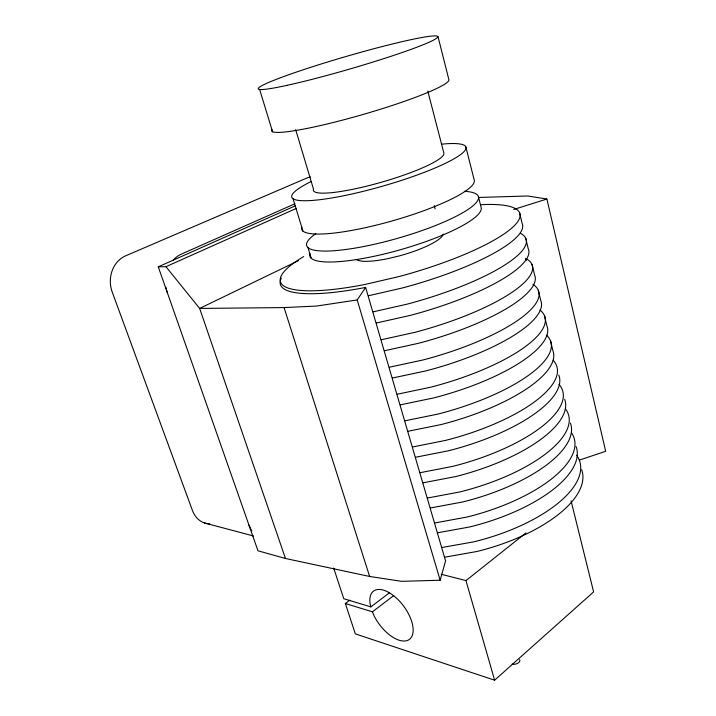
<?xml version="1.0" encoding="UTF-8"?>
<svg xmlns="http://www.w3.org/2000/svg" width="716" height="716" viewBox="0 0 716 716"><rect width="100%" height="100%" fill="white"/><g stroke="black" fill="none" stroke-linecap="round" stroke-linejoin="round"><path stroke-width="1.07" d="M295.117 205.931L158.263 266.817L257.984 550.792L285.478 558.489L369.635 576.47L401.551 581.329L440.161 580.237L445.576 560.923L365.616 287.411A125.202 28.04 -15.9 0 1 281.37 278.112M158.263 266.817L165.96 266.692L199.648 308.435L284.064 307.576L316.642 306.045L357.212 299.932L365.616 287.411M349.802 600.214L345.345 603.516L355.333 633.884L494.622 680.2L593.609 591.899L571.091 500.923M441.217 574.259L465.973 580.595L525.956 532.91M345.345 603.516L372.445 611.831L393.702 595.596M333.683 568.057L343.761 598.701L370.861 606.899L389.513 592.741M298.563 260.606L199.648 308.435L285.478 558.489M165.96 266.692L296.46 208.365M294.849 203.809L181.399 254.099A29.669 25.06 87.2 0 0 173.084 260.266M579.253 460.155L605.682 451.295L546.89 199.021L527.782 195.996L478.44 197.464M513.703 209.493L546.89 199.021M368.463 295.762L402.401 287.957A124.047 28.604 -15.8 0 0 522.071 223.222L519.503 212.607M373.161 311.845L406.965 304.184A123.51 29.991 -15.8 0 0 520.738 233.452M376.419 322.997L410.134 315.434A123.134 30.949 -15.8 0 0 528.247 248.765L525.714 238.303M381.324 339.76L414.895 332.34A122.57 32.372 -15.8 0 0 526.994 259.174M384.528 350.733L418.019 343.403A122.203 33.303 -15.7 0 0 534.539 274.801L532.051 264.499M389.343 367.219L422.7 360.041A121.648 34.681 -15.7 0 0 532.937 284.368M392.502 378.012L425.76 370.924A121.29 35.576 -15.7 0 0 540.741 300.452L538.289 290.302M397.237 394.23L430.37 387.275A120.744 36.919 -15.6 0 0 539.936 310.028M400.342 404.844L433.386 397.989A120.386 37.787 -15.6 0 0 546.854 325.708L544.437 315.711M405.005 420.802L437.915 414.081A119.849 39.085 -15.6 0 0 546.487 335.178M408.057 431.247L440.886 424.615A119.491 39.926 -15.6 0 0 552.877 350.598L550.488 340.753M412.649 446.954L445.343 440.447A118.963 41.188 -15.5 0 0 553.155 360.282M415.656 457.229L448.261 450.812A118.614 42.002 -15.5 0 0 558.802 375.13M420.167 472.685L452.646 466.393A118.095 43.22 -15.5 0 0 558.981 384.304M423.129 482.808L455.519 476.596A117.755 44.007 -15.5 0 0 564.647 399.295M427.568 498.014L459.842 491.937A117.236 45.189 -15.4 0 0 565.73 409.257M430.486 507.975L462.67 501.97A116.905 45.958 -15.4 0 0 570.41 423.111M434.863 522.948L466.922 517.068A116.395 47.095 -15.4 0 0 571.404 432.67M437.727 532.758L469.705 526.949A116.064 47.838 -15.3 0 0 576.085 446.587M442.032 547.498L473.885 541.815A115.562 48.948 -15.3 0 0 576.649 455.242M444.851 557.155L476.623 551.544A115.24 49.672 -15.3 0 0 581.687 469.732M204.346 522.922L253.518 535.989M372.445 611.831L374.101 615.867A30.072 15.197 53.5 0 0 409.606 639.236A30.072 15.197 53.5 0 0 396.387 598.039A30.072 15.197 53.5 0 0 370.002 603.096L370.861 606.899M284.064 307.576L369.635 576.47M259.595 89.321L272.599 131.851M293.041 198.717L302.975 231.214M308.005 247.664L311.245 258.261M295.681 129.614L313.483 189.14A67.859 10.856 -16 0 0 377.645 183.287A67.859 10.856 -16 0 0 443.866 153.081L427.801 91.093M357.212 299.932L440.161 580.237M465.973 580.595L494.622 680.2M434.281 205.599L435.122 208.795M437.959 36.444L448.816 79.413A92.301 9.702 -16.1 0 1 357.526 116.046A92.301 9.702 -16.1 0 1 271.955 129.399M465.874 146.995L474.171 179.85A89.742 16.781 -15.9 0 1 387.311 222.273A89.742 16.781 -15.9 0 1 301.794 226.999M478.369 196.47L481.071 207.184A89.044 18.643 -15.9 0 1 395.402 251.119A89.044 18.643 -15.9 0 1 309.921 253.58M525.598 258.387L526.126 260.561M209.842 523.897A26.161 21.292 -74.1 0 1 192.452 510.508L112.242 292.128A27.826 24.362 85.5 0 1 125.703 255.791L306.555 178.159A24.953 19.126 84.5 0 1 310.619 177.058M251.817 530.726A27.781 21.713 -75.4 0 1 248.9 524.926M167.41 292.88A29.669 25.06 87.2 0 1 165.951 287.205M464.317 191.306A89.312 17.918 -15.9 0 1 451.572 218.559A89.312 17.918 -15.9 0 1 341.022 250.081A89.312 17.918 -15.9 0 1 315.801 233.658M441.575 144.167A90.574 14.508 -16 0 1 441.933 164.949A90.574 14.508 -16 0 1 321.377 199.513A90.574 14.508 -16 0 1 311.021 181.596M443.195 234.114A45.797 10.122 -15.9 0 1 399.027 255.988L387.204 258.78A45.797 10.122 -15.9 0 1 356.112 259.416M480.678 204.704A124.432 27.611 -15.9 0 1 511.904 227.957A124.432 27.611 -15.9 0 1 399.179 276.519L365.151 284.431A124.432 27.611 -15.9 0 1 303.682 256.561M519.565 659.597A4.86 2.748 -14.7 0 1 517.883 663.168A4.86 2.748 -14.7 0 1 512.083 664.063M286.83 85.392A93.402 6.534 -16.2 0 0 435.614 38.915A93.402 6.534 -16.2 0 0 322.495 63.581A93.402 6.534 -16.2 0 0 286.83 85.392"/></g></svg>
